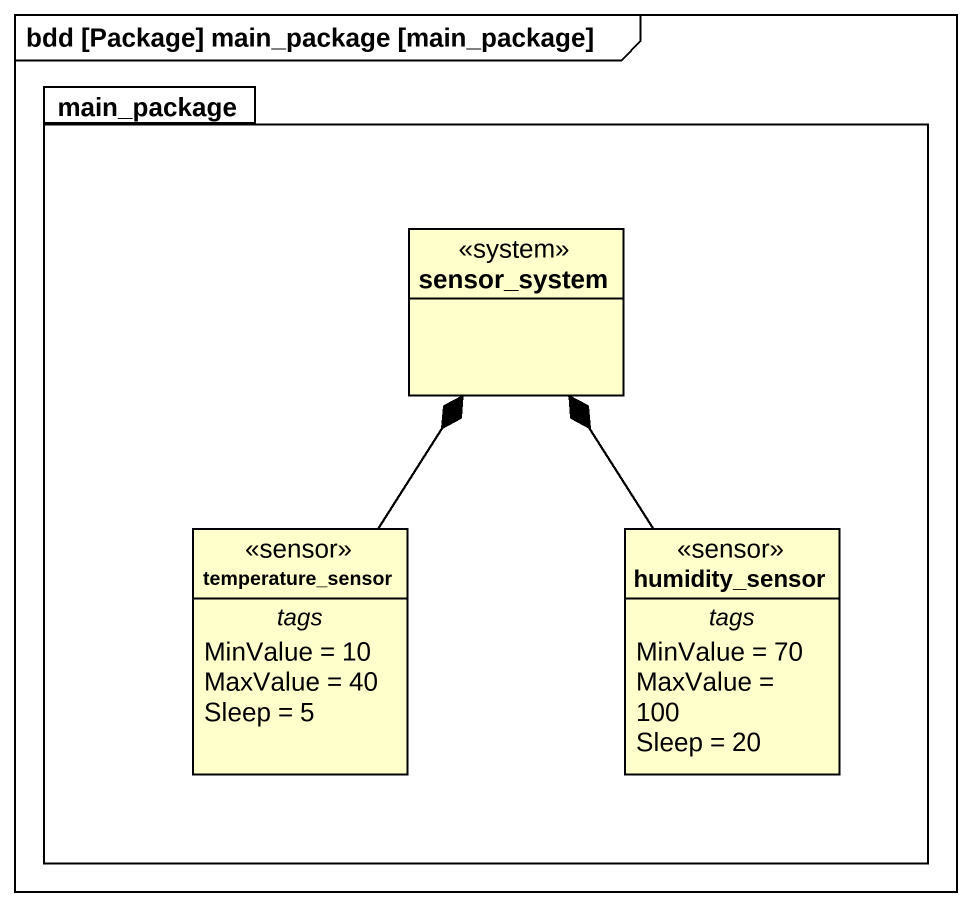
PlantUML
@startuml
mainframe bdd [Package] main_package [main_package]
hide circle
hide empty members
package main_package {
  class sensor_system <<system>>
  class temperature_sensor <<sensor>> {
    -- tags --
    MinValue = 10
    MaxValue = 40
    Sleep = 5
  }
  class humidity_sensor <<sensor>> {
    -- tags --
    MinValue = 70
    MaxValue = 100
    Sleep = 20
  }
}
temperature_sensor -up-* sensor_system
humidity_sensor -up-* sensor_system
@enduml
